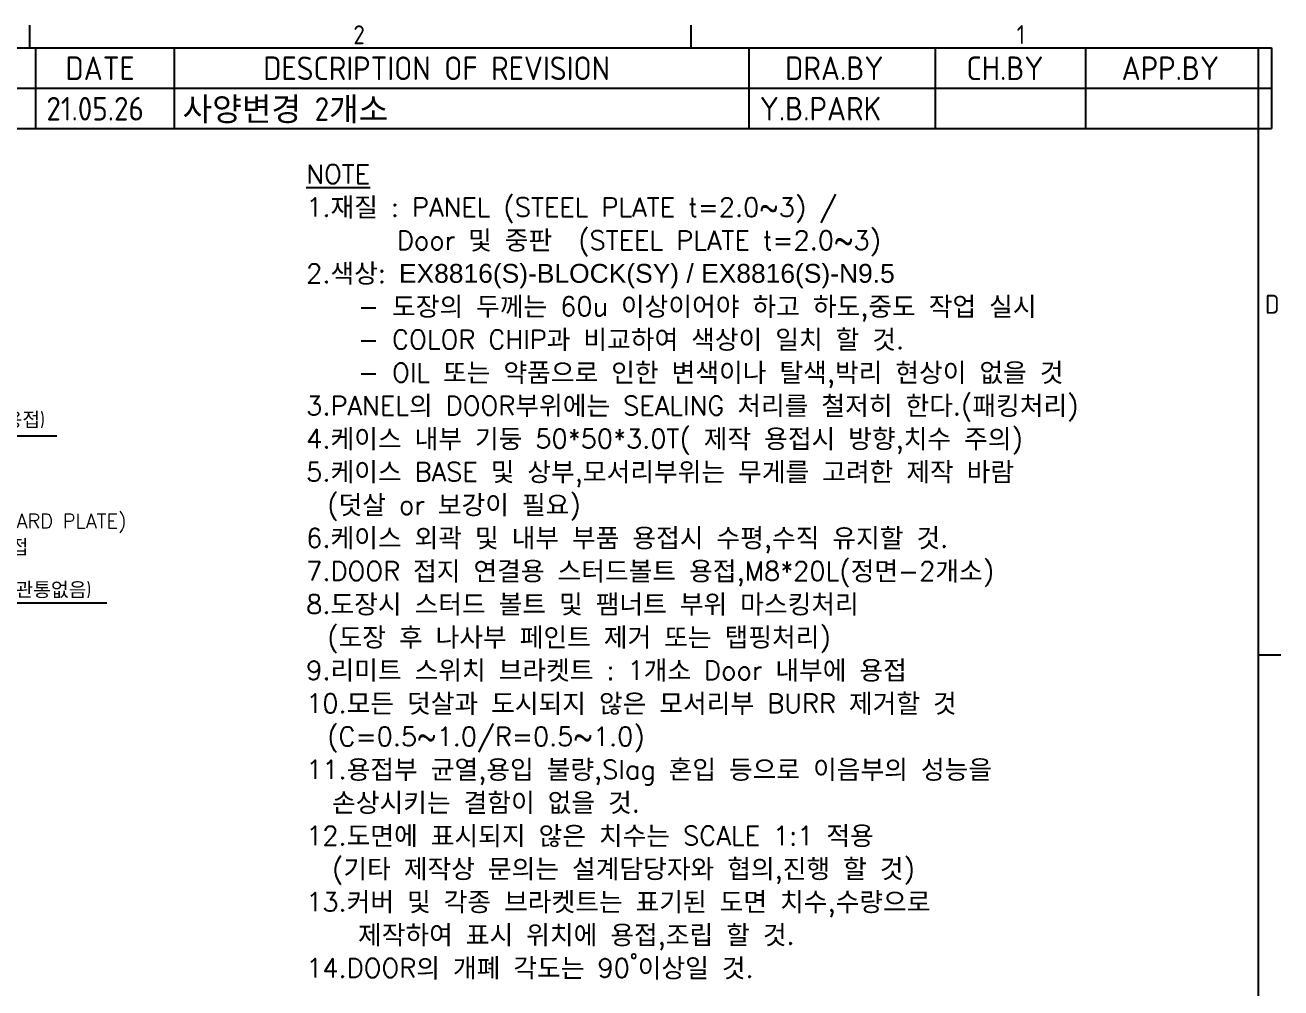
# Model space of a CAD drawing. Header units: millimetres. Extents: x 0 to 6720, y 0 to 4752.
# Drawn here: x 4472 to 6598, y 3000 to 4630 of the extents above; entities that cross this region are included whole.
import ezdxf

# ---------------------------------------------------------------- set-up
doc = ezdxf.new("R2010")
doc.units = ezdxf.units.MM
for name, color, linetype, lineweight in [('DPAB0445$0$경계(ISO)', 7, 'Continuous', 25), ('DPAB0445$0$기호(ISO)', 5, 'Continuous', 25), ('DPAB0445$0$치수(ISO)', 2, 'Continuous', 25)]:
    doc.layers.add(name, color=color, linetype=linetype, lineweight=lineweight)
doc.styles.add('DPAB0445$0$ISO ProportionalPSTEK', font='isocp.shx')
doc.styles.add('DPAB0445$0$문자 텍스트_PSTEK_POSCO', font='isocp.shx')
doc.styles.add('DPAB0445$0$치수 텍스트_PSTEK_POSCO', font='isocp.shx')
doc.dimstyles.new('DPAB0445$0$치수_PSTEK_POSCO', dxfattribs={"dimscale": 16, "dimtxt": 1.5, "dimasz": 1, "dimexe": 0.5, "dimexo": 1, "dimgap": 0.5, "dimtad": 1, "dimrnd": 1e-08, "dimdsep": 46, "dimtxsty": 'DPAB0445$0$치수 텍스트_PSTEK_POSCO', "dimblk": 'DPAB0445$0$Filled-2', "dimcen": 0.09, "dimdle": 10, "dimclrd": 7, "dimclre": 7, "dimclrt": 2, "dimadec": 1, "dimazin": 2, "dimtfac": 1, "dimtmove": 0, "dimatfit": 3, "dimldrblk": 'DPAB0445$0$Filled-2', "dimfxl": 0, "dimtolj": 1, "dimlwd": -1, "dimlwe": -1, "dimarcsym": 0})
doc.dimstyles.new('DPAB0445$0$치수_PSTEK_POSCO$7', dxfattribs={"dimscale": 16, "dimtxt": 1.5, "dimasz": 1, "dimexe": 0.5, "dimexo": 1, "dimgap": 0.5, "dimtad": 1, "dimrnd": 1e-08, "dimdsep": 46, "dimtxsty": 'DPAB0445$0$치수 텍스트_PSTEK_POSCO', "dimblk": 'DPAB0445$0$Filled-2', "dimcen": 0.09, "dimdle": 10, "dimclrd": 7, "dimclre": 7, "dimclrt": 2, "dimadec": 1, "dimazin": 2, "dimtfac": 1, "dimtmove": 0, "dimatfit": 3, "dimldrblk": 'DPAB0445$0$Filled-2', "dimfxl": 0, "dimtolj": 1, "dimlwd": -1, "dimlwe": -1, "dimarcsym": 0})

# ---------------------------------------------------------------- blocks, each defined once
blk = doc.blocks.new('DPAB0445$0$경계 Default Border')
at = {"layer": 'DPAB0445$0$경계(ISO)'}
for p, q in [((280, 287), (280, 289.4)), ((350, 287), (350, 289.4)), ((410, 222.75), (412.4, 222.75))]:
    blk.add_line(p, q, dxfattribs=at)
at = {"layer": 'DPAB0445$0$경계(ISO)', "flags": 128}
blk.add_lwpolyline([(10, 10), (10, 287), (410, 287), (410, 10), (10, 10)], dxfattribs=at)
at = {"layer": 'DPAB0445$0$경계(ISO)', "color": 2, "char_height": 2, "attachment_point": 7, "style": 'DPAB0445$0$문자 텍스트_PSTEK_POSCO'}
for s, insert in [('2', (314.22, 287.38)), ('1', (384.44, 287.4)), ('D', (410.72, 258.86))]:
    blk.add_mtext(s, dxfattribs=dict(at, insert=insert))
blk = doc.blocks.new('DPAB0445$0$리비전 내역')
at = {"layer": 'DPAB0445$0$기호(ISO)'}
for p, q in [((261.75, 287), (411.42, 287)), ((280.6, 287), (280.6, 282.72)), ((295.26, 287), (295.26, 282.72)), ((356.1, 287), (356.1, 282.72)), ((375.81, 287), (375.81, 282.72)), ((391.71, 287), (391.71, 282.72)), ((411.42, 287), (411.42, 282.72)), ((261.75, 282.72), (411.42, 282.72)), ((280.6, 282.72), (280.6, 278.44)), ((295.26, 282.72), (295.26, 278.44)), ((356.1, 282.72), (356.1, 278.44)), ((375.81, 282.72), (375.81, 278.44)), ((391.71, 282.72), (391.71, 278.44)), ((411.42, 282.72), (411.42, 278.44)), ((261.75, 278.44), (411.42, 278.44))]:
    blk.add_line(p, q, dxfattribs=at)
at = {"layer": 'DPAB0445$0$기호(ISO)', "color": 2, "char_height": 2.5, "attachment_point": 7, "style": 'DPAB0445$0$ISO ProportionalPSTEK'}
for s, insert in [('DATE', (283.75, 283.58)), ('DESCRIPTION OF REVISION', (304.69, 283.58)), ('DRA.BY', (359.93, 283.58)), ('CH.BY', (379.12, 283.58)), ('APP.BY', (395.54, 283.58)), ('21.05.26', (281.74, 279.3)), ('사양변경 2개소', (296.15, 279)), ('Y.B.PARK', (357.25, 279.3))]:
    blk.add_mtext(s, dxfattribs=dict(at, insert=insert))
blk = doc.blocks.new('DPAB0445$0$Filled-2')
at = {"color": 0}
for p, q in [((0, 0), (-1, 0.25)), ((-1, 0.25), (-1, -0.25)), ((-1, 0), (0, 0)), ((-1, -0.25), (0, 0))]:
    blk.add_line(p, q, dxfattribs=at)
at = {"color": 0, "flags": 128}
blk.add_lwpolyline([(-1, -0.25), (0, 0), (-1, 0.25), (-1, -0.25)], dxfattribs=at)
at = {"color": 0}
blk.add_solid([(-1, -0.25), (0, 0), (-1, 0.25), (-1, -0.25)], dxfattribs=at)
blk = doc.blocks.new('*D243')
at = {"layer": 'DPAB0445$0$치수(ISO)', "color": 7}
for p, q in [((4031.5, 3696.5), (4031.5, 3643.8)), ((4037.9, 3696.5), (4037.9, 3643.8)), ((4015.5, 3651.8), (3999.5, 3651.8)), ((4031.5, 3651.8), (4037.9, 3651.8)), ((4053.9, 3651.8), (4609.9, 3651.8))]:
    blk.add_line(p, q, dxfattribs=at)
at = {"layer": 'DPAB0445$0$치수(ISO)', "color": 7, "xscale": 16, "yscale": 16, "zscale": 16}
blk.add_blockref('DPAB0445$0$Filled-2', (4031.5, 3651.8), dxfattribs=at)
at = {"layer": 'DPAB0445$0$치수(ISO)', "color": 7, "xscale": 16, "yscale": 16, "zscale": 16, "rotation": 180}
blk.add_blockref('DPAB0445$0$Filled-2', (4037.9, 3651.8), dxfattribs=at)
at = {"layer": 'DPAB0445$0$치수(ISO)', "color": 2, "insert": (4085.4, 3673.2), "char_height": 24, "attachment_point": 4, "style": 'DPAB0445$0$치수 텍스트_PSTEK_POSCO'}
blk.add_mtext('\\A1;6.4 (M3 육각 펨너트  삽입(관통없음)', dxfattribs=at)
blk = doc.blocks.new('*D244')
at = {"layer": 'DPAB0445$0$치수(ISO)', "color": 7}
for p, q in [((4013.9, 3935), (3997.9, 3935)), ((4029.9, 3935), (4067.4, 3935)), ((4067.4, 3850.4), (4067.4, 3943)), ((4083.4, 3935), (4525.6, 3935))]:
    blk.add_line(p, q, dxfattribs=at)
at = {"layer": 'DPAB0445$0$치수(ISO)', "color": 7, "xscale": 16, "yscale": 16, "zscale": 16}
blk.add_blockref('DPAB0445$0$Filled-2', (4029.9, 3935), dxfattribs=at)
at = {"layer": 'DPAB0445$0$치수(ISO)', "color": 7, "xscale": 16, "yscale": 16, "zscale": 16, "rotation": 180}
blk.add_blockref('DPAB0445$0$Filled-2', (4067.4, 3935), dxfattribs=at)
at = {"layer": 'DPAB0445$0$치수(ISO)', "color": 2, "insert": (4234, 3961.1), "char_height": 24, "attachment_point": 4, "style": 'DPAB0445$0$치수 텍스트_PSTEK_POSCO'}
blk.add_mtext('\\A1;37.5(\\fAIGDT|b0|i0;\\H23.9849;n\\fisocp|b0|i0;\\H24.0000; 지지대 용접)', dxfattribs=at)

msp = doc.modelspace()

# ---------------------------------------------------------------- block references
at = {"xscale": 16, "yscale": 16, "zscale": 16}
msp.add_blockref('DPAB0445$0$경계 Default Border', (0, 0), dxfattribs=at)
at = {"layer": 'DPAB0445$0$기호(ISO)', "xscale": 16, "yscale": 16, "zscale": 16}
msp.add_blockref('DPAB0445$0$리비전 내역', (0, 0), dxfattribs=at)

# ---------------------------------------------------------------- texts
at = {"layer": 'DPAB0445$0$기호(ISO)', "color": 2, "attachment_point": 4}
for s, insert, char_height, width, line_spacing_factor, style in [('{\\fRomanS|b0|i0;\\H32.0000;\\LNOTE\\P\\l\\fRomanS|b0|i0;\\H32.0000;1.재질 : PANEL (STEEL PLATE t=2.0~3) / \\P       Door 및 중판  (STEEL PLATE t=2.0~3)\\P2.\\fSystem|b0|i0;\\H32.0000;색상\\fRomanS|b0|i0;\\H32.0000;: \\fArial|b0|i0;\\H32.0000;EX8816(S)-BLOCK(SY) / EX8816(S)-N9.5\\fSystem|b0|i0;\\H32.0000;\\P\\fRomanS|b0|i0;\\H32.0000;    - 도장의 두께는 60u 이상이어야 하고 하도,중도 작업 실시\\P    - COLOR CHIP과 비교하여 색상이 일치 할 것.\\P    - OIL 또는 약품으로 인한 변색이나 탈색,박리 현상이 없을 것\\P3.PANEL의 DOOR부위에는 SEALING 처리를 철저히 한다.(패킹처리)\\P4.케이스 내부 기둥 50*50*3.0T( 제작 용접시 방향,치수 주의)\\P5.\\fSystem|b0|i0;\\H32.0000;케이스\\fRomanS|b0|i0;\\H32.0000; BASE \\fSystem|b0|i0;\\H32.0000;및\\fRomanS|b0|i0;\\H32.0000; \\fSystem|b0|i0;\\H32.0000;상부\\fRomanS|b0|i0;\\H32.0000;,\\fSystem|b0|i0;\\H32.0000;모서리부위는\\fRomanS|b0|i0;\\H32.0000; \\fSystem|b0|i0;\\H32.0000;무게를\\fRomanS|b0|i0;\\H32.0000; \\fSystem|b0|i0;\\H32.0000;고려한\\fRomanS|b0|i0;\\H32.0000; \\fSystem|b0|i0;\\H32.0000;제작\\fRomanS|b0|i0;\\H32.0000; \\fSystem|b0|i0;\\H32.0000;바람\\P   \\fRomanS|b0|i0;\\H32.0000;(\\fSystem|b0|i0;\\H32.0000;덧살\\fRomanS|b0|i0;\\H32.0000; or \\fSystem|b0|i0;\\H32.0000;보강이\\fRomanS|b0|i0;\\H32.0000; \\fSystem|b0|i0;\\H32.0000;필요\\fRomanS|b0|i0;\\H32.0000;)\\P6.\\fSystem|b0|i0;\\H32.0000;케이스\\fRomanS|b0|i0;\\H32.0000; \\fSystem|b0|i0;\\H32.0000;외곽\\fRomanS|b0|i0;\\H32.0000; \\fSystem|b0|i0;\\H32.0000;및\\fRomanS|b0|i0;\\H32.0000; \\fSystem|b0|i0;\\H32.0000;내부\\fRomanS|b0|i0;\\H32.0000; \\fSystem|b0|i0;\\H32.0000;부품\\fRomanS|b0|i0;\\H32.0000; \\fSystem|b0|i0;\\H32.0000;용접시\\fRomanS|b0|i0;\\H32.0000; \\fSystem|b0|i0;\\H32.0000;수평\\fRomanS|b0|i0;\\H32.0000;,\\fSystem|b0|i0;\\H32.0000;수직\\fRomanS|b0|i0;\\H32.0000; \\fSystem|b0|i0;\\H32.0000;유지할\\fRomanS|b0|i0;\\H32.0000; \\fSystem|b0|i0;\\H32.0000;것\\fRomanS|b0|i0;\\H32.0000;.\\P7.DOOR \\fSystem|b0|i0;\\H32.0000;접지\\fRomanS|b0|i0;\\H32.0000; \\fSystem|b0|i0;\\H32.0000;연결용\\fRomanS|b0|i0;\\H32.0000; \\fSystem|b0|i0;\\H32.0000;스터드볼트\\fRomanS|b0|i0;\\H32.0000; \\fSystem|b0|i0;\\H32.0000;용접\\fRomanS|b0|i0;\\H32.0000;,M8*20L(\\fSystem|b0|i0;\\H32.0000;정면\\fRomanS|b0|i0;\\H32.0000;-2\\fSystem|b0|i0;\\H32.0000;개소\\fRomanS|b0|i0;\\H32.0000;)\\P8.\\fSystem|b0|i0;\\H32.0000;도장시\\fRomanS|b0|i0;\\H32.0000; \\fSystem|b0|i0;\\H32.0000;스터드\\fRomanS|b0|i0;\\H32.0000; \\fSystem|b0|i0;\\H32.0000;볼트\\fRomanS|b0|i0;\\H32.0000; \\fSystem|b0|i0;\\H32.0000;및\\fRomanS|b0|i0;\\H32.0000; \\fSystem|b0|i0;\\H32.0000;팸너트\\fRomanS|b0|i0;\\H32.0000; \\fSystem|b0|i0;\\H32.0000;부위\\fRomanS|b0|i0;\\H32.0000; \\fSystem|b0|i0;\\H32.0000;마스킹처리\\P   \\fRomanS|b0|i0;\\H32.0000;(\\fSystem|b0|i0;\\H32.0000;도장\\fRomanS|b0|i0;\\H32.0000; \\fSystem|b0|i0;\\H32.0000;후\\fRomanS|b0|i0;\\H32.0000; \\fSystem|b0|i0;\\H32.0000;나사부\\fRomanS|b0|i0;\\H32.0000; \\fSystem|b0|i0;\\H32.0000;페인트\\fRomanS|b0|i0;\\H32.0000; \\fSystem|b0|i0;\\H32.0000;제거\\fRomanS|b0|i0;\\H32.0000; \\fSystem|b0|i0;\\H32.0000;또는\\fRomanS|b0|i0;\\H32.0000; \\fSystem|b0|i0;\\H32.0000;탭핑처리\\fRomanS|b0|i0;\\H32.0000;)\\P9.\\fSystem|b0|i0;\\H32.0000;리미트\\fRomanS|b0|i0;\\H32.0000; \\fSystem|b0|i0;\\H32.0000;스위치\\fRomanS|b0|i0;\\H32.0000; \\fSystem|b0|i0;\\H32.0000;브라켓트\\fRomanS|b0|i0;\\H32.0000; : 1\\fSystem|b0|i0;\\H32.0000;개소\\fRomanS|b0|i0;\\H32.0000; Door \\fSystem|b0|i0;\\H32.0000;내부에\\fRomanS|b0|i0;\\H32.0000; \\fSystem|b0|i0;\\H32.0000;용접\\P\\fRomanS|b0|i0;\\H32.0000;10.\\fSystem|b0|i0;\\H32.0000;모든\\fRomanS|b0|i0;\\H32.0000; \\fSystem|b0|i0;\\H32.0000;덧살과\\fRomanS|b0|i0;\\H32.0000; \\fSystem|b0|i0;\\H32.0000;도시되지\\fRomanS|b0|i0;\\H32.0000; \\fSystem|b0|i0;\\H32.0000;않은\\fRomanS|b0|i0;\\H32.0000; \\fSystem|b0|i0;\\H32.0000;모서리부\\fRomanS|b0|i0;\\H32.0000; BURR \\fSystem|b0|i0;\\H32.0000;제거할\\fRomanS|b0|i0;\\H32.0000; \\fSystem|b0|i0;\\H32.0000;것\\P   \\fRomanS|b0|i0;\\H32.0000;(C=0.5~1.0/R=0.5~1.0)\\P11.용접부 균열,용입 불량,Slag 혼입 등으로 이음부의 성능을 \\P  손상시키는 결함이 없을 것.\\P12.도면에 표시되지 않은 치수는 SCALE 1:1 적용\\P  (기타 제작상 문의는 설계담당자와 협의,진행 할 것)\\P13.커버 및 각종 브라켓트는 표기된 도면 치수,수량으로\\P    제작하여 표시 위치에 용접,조립 할 것.\\P14.DOOR의 개폐 각도는 90˚이상일 것.\\P}', (4947.733, 3704.117), 32, 1591.80193, 1.050148, 'DPAB0445$0$문자 텍스트_PSTEK_POSCO'), ('{\\fRomanS|b0|i0;\\H24.0000;(전면도어 LCD BOARD PLATE)\\PDOOR에 SPOT 용접}', (4184.471, 3767.403), 24, 539.57829, 1.093904, 'DPAB0445$0$치수 텍스트_PSTEK_POSCO')]:
    msp.add_mtext(s, dxfattribs=dict(at, insert=insert, char_height=char_height, width=width, line_spacing_factor=line_spacing_factor, style=style))

# ---------------------------------------------------------------- dimensions: what is measured, and where the dimension line sits
at = {"layer": 'DPAB0445$0$치수(ISO)', "color": 7}
for base, p1, p2, text, override, picture, middle in [((4067.439, 3935.009), (4029.939, 3932.139), (4067.439, 3834.372), '<>(\\fAIGDT|b0|i0;\\H23.9849;n\\fisocp|b0|i0;\\H24.0000; 지지대 용접)', {"dimdec": 2, "dimse1": 1, "dimtp": 0, "dimtm": 0, "dimtdec": 2, "dimtofl": 1, "dimatfit": 1}, '*D244', (4375.791, 3935.009)), ((4037.939, 3651.761), (4031.539, 3712.472), (4037.939, 3712.472), '<> (M3 육각 펨너트  삽입(관통없음)', {"dimdec": 2, "dimtp": 0, "dimtm": 0, "dimtdec": 2, "dimtofl": 1, "dimatfit": 1}, '*D243', (4343.669, 3651.761))]:
    dim = msp.add_linear_dim(base=base, p1=p1, p2=p2, angle=180, text=text, dimstyle='DPAB0445$0$치수_PSTEK_POSCO', override=override, dxfattribs=at)
    dim.commit()
    dim.dimension.update_dxf_attribs({"geometry": picture, "text_midpoint": middle, "dimtype": 160})

# ---------------------------------------------------------------- leaders
at = {"layer": 'DPAB0445$0$기호(ISO)', "color": 7, "annotation_type": 0, "has_hookline": 1, "hookline_direction": 0, "text_width": 526.787}
msp.add_leader([(4029.939, 3700.172), (4160.471, 3767.403), (4176.471, 3767.403)], dimstyle='DPAB0445$0$치수_PSTEK_POSCO$7', override={"dimtad": 0}, dxfattribs=at)

doc.saveas('drawing.dxf')
